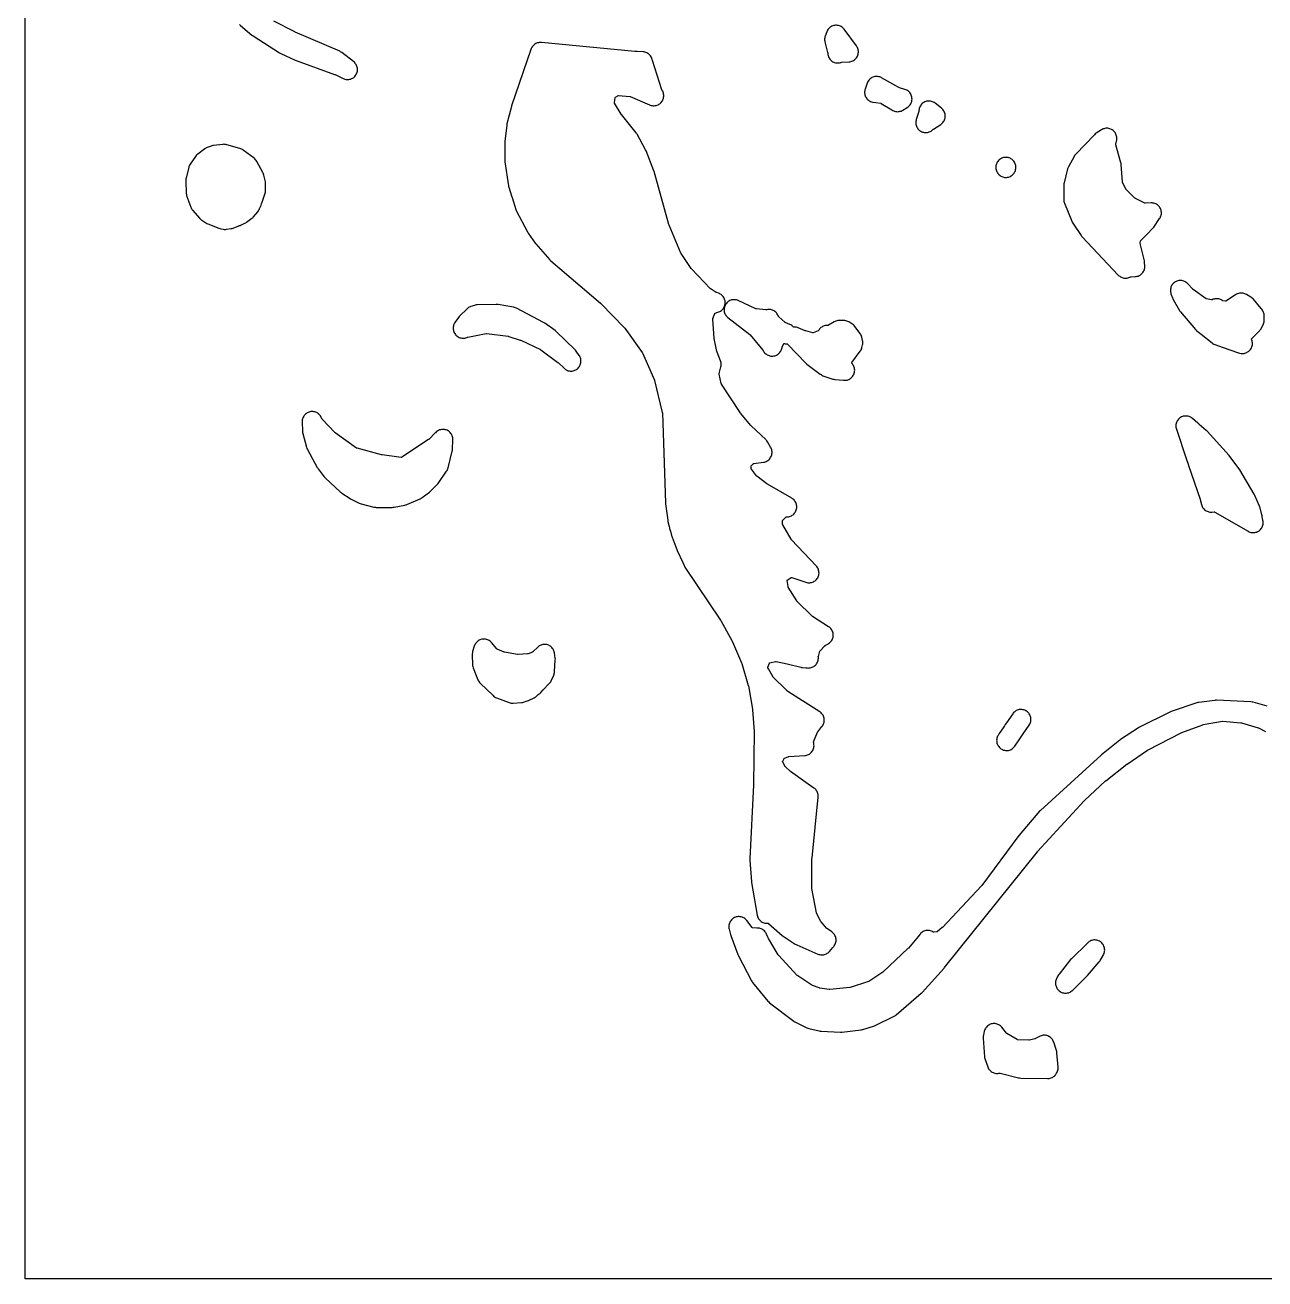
# Model space of a CAD drawing. Header units: millimetres. Extents: x 0 to 300, y 0 to 300.
# Drawn here: x 0 to 148.9, y 0 to 150.6 of the extents above; entities that cross this region are included whole.
import ezdxf

# ---------------------------------------------------------------- set-up
doc = ezdxf.new("R2010")
doc.units = ezdxf.units.MM
doc.layers.add('CUT', color=7, linetype='CONTINUOUS')

msp = doc.modelspace()

# ---------------------------------------------------------------- linework, layer by layer
at = {"layer": 'CUT'}
for points in [[(151.6802, 300), (299.6408, 300), (299.6689, 299.9986), (299.6703, 299.9705), (299.6703, 0.0295), (299.6689, 0.0014), (299.6408, 0), (150.7335, 0), (147.8556, 0), (0.0295, 0), (0.0014, 0.0014), (0, 0.0295), (0, 299.9705), (0.0014, 299.9986), (0.0295, 300), (149.1219, 300)], [(99.0376, 146.1556), (99.1521, 146.1798), (99.2638, 146.215), (99.3715, 146.2609), (99.4742, 146.3171), (99.5709, 146.383), (99.6608, 146.4581), (99.7429, 146.5416), (99.8165, 146.6326), (99.8809, 146.7304), (99.9354, 146.834), (99.9796, 146.9424), (100.013, 147.0547), (100.0353, 147.1696), (100.0463, 147.2862), (100.0459, 147.4032), (100.0341, 147.5197), (100.0109, 147.6345), (99.9768, 147.7465), (99.9318, 147.8546), (99.8765, 147.9578), (99.8115, 148.0552), (98.3347, 150.047), (98.26, 150.1381), (98.1766, 150.2214), (98.0855, 150.2962), (97.9875, 150.3617), (97.8835, 150.4172), (97.7746, 150.4623), (97.6618, 150.4964), (97.5462, 150.5194), (97.4289, 150.5309), (97.311, 150.5308), (97.1938, 150.5191), (97.0782, 150.4961), (96.9654, 150.4617), (96.8566, 150.4165), (96.7527, 150.3608), (96.6547, 150.2952), (96.5637, 150.2203), (96.4805, 150.1369), (96.4059, 150.0457), (96.3405, 149.9476), (96.2851, 149.8435), (96.2402, 149.7345), (96.0632, 149.2371), (96.0294, 149.125), (96.0067, 149.0101), (95.9952, 148.8936), (95.9952, 148.7765), (96.0066, 148.66), (96.0293, 148.5451), (96.3515, 147.25), (96.357, 147.2223), (96.3598, 147.1942), (96.3631, 147.1356), (96.3757, 147.0157), (96.4004, 146.8978), (96.4367, 146.7829), (96.4843, 146.6722), (96.5429, 146.5669), (96.6116, 146.468), (96.69, 146.3764), (96.7771, 146.2932), (96.8722, 146.2192), (96.9742, 146.155), (97.0821, 146.1014), (97.1949, 146.0589), (97.3113, 146.0279), (97.4303, 146.0088), (97.5505, 146.0017), (97.6709, 146.0066), (97.7902, 146.0236), (97.9072, 146.0525), (97.9778, 146.0777), (98.0007, 146.0848), (98.0288, 146.0878), (98.9212, 146.1427)], [(70.875, 141.8845), (71.171, 142.0667), (71.1981, 142.0815), (71.229, 142.0807), (72.597, 141.9768), (72.6292, 141.9726), (72.6598, 141.9615), (74.9815, 140.9716), (74.9816, 140.9718), (75.0626, 140.9374), (75.1764, 140.902), (75.2932, 140.878), (75.4118, 140.8658), (75.531, 140.8653), (75.6497, 140.8767), (75.7666, 140.8999), (75.8807, 140.9345), (75.9908, 140.9802), (76.0958, 141.0367), (76.1947, 141.1033), (76.2864, 141.1794), (76.3702, 141.2642), (76.4452, 141.3569), (76.5106, 141.4566), (76.5657, 141.5623), (76.6101, 141.6729), (76.6434, 141.7874), (76.665, 141.9046), (76.675, 142.0234), (76.6731, 142.1426), (76.6594, 142.2611), (76.634, 142.3775), (76.5972, 142.4909), (76.5493, 142.6001), (76.4908, 142.704), (76.465, 142.7449), (76.4544, 142.773), (75.3182, 146.3127), (75.2938, 146.3773), (75.2828, 146.4219), (75.2496, 146.5338), (75.2056, 146.642), (75.1514, 146.7454), (75.0873, 146.843), (75.0141, 146.9339), (74.9324, 147.0173), (74.8429, 147.0923), (74.7466, 147.1583), (74.6443, 147.2146), (74.5371, 147.2607), (74.4259, 147.2962), (74.3117, 147.3207), (74.1957, 147.334), (73.4798, 147.3809), (73.3691, 147.383), (73.2586, 147.3749), (73.1995, 147.3651), (61.9921, 148.4558), (61.8754, 148.4615), (61.7588, 148.4557), (61.6432, 148.4387), (61.5298, 148.4105), (61.4197, 148.3714), (61.314, 148.3218), (61.2135, 148.2621), (61.1194, 148.193), (61.0324, 148.115), (60.9534, 148.0289), (60.8831, 147.9356), (60.8684, 147.9138), (60.8124, 147.823), (60.7647, 147.7275), (60.7257, 147.6281), (58.4107, 140.8617), (58.383, 140.7686), (57.8527, 138.6806), (57.8235, 138.5205), (57.6017, 136.5663), (57.5941, 136.4318), (57.5927, 134.315), (57.6055, 134.1398), (58.0273, 131.2696), (58.0456, 131.1727), (58.0719, 131.0776), (58.3986, 130.0588), (58.4049, 130.0324), (58.4337, 129.9305), (58.4715, 129.8315), (58.4716, 129.8312), (58.929, 128.405), (58.9654, 128.3066), (59.0103, 128.2117), (60.3299, 125.7099), (60.4096, 125.5795), (61.2502, 124.3841), (61.3255, 124.2877), (62.9997, 122.3586), (63.0604, 122.2938), (63.1257, 122.2335), (69.0675, 117.1475), (69.1037, 117.1138), (71.9735, 114.2145), (71.9901, 114.1963), (72.0051, 114.1769), (74.0908, 111.2322), (74.1067, 111.2073), (74.12, 111.1809), (75.5663, 107.9299), (75.5763, 107.9043), (75.5839, 107.8779), (76.5049, 104.027), (76.5104, 103.9977), (76.5129, 103.9681), (76.8974, 93.1815), (76.9061, 93.0738), (77.1549, 91.1052), (77.1819, 90.9621), (77.3364, 90.3497), (77.3575, 90.205), (77.3789, 90.0949), (77.4105, 89.9872), (77.4755, 89.7985), (77.6125, 89.2557), (77.6386, 89.1667), (77.6716, 89.08), (77.9446, 88.4377), (78.2365, 87.5907), (78.2865, 87.468), (78.9682, 86.0289), (79.1163, 85.6805), (79.1653, 85.5787), (79.2237, 85.4819), (83.4896, 79.1144), (83.516, 79.0712), (84.9068, 76.56), (84.9344, 76.5033), (86.0122, 73.9582), (86.0341, 73.8978), (86.8272, 71.2725), (86.8445, 71.1984), (87.3136, 68.4036), (87.3201, 68.3501), (87.5218, 65.7153), (87.4368, 59.334), (86.9933, 50.4493), (86.9953, 50.298), (87.1942, 47.6964), (87.2087, 47.5812), (87.8893, 43.6901), (87.9151, 43.5757), (87.952, 43.4643), (87.9996, 43.3571), (88.0574, 43.255), (88.1249, 43.1591), (88.2014, 43.0702), (88.2863, 42.9893), (88.3786, 42.9169), (88.4776, 42.854), (88.5822, 42.801), (88.6916, 42.7585), (88.8045, 42.7269), (88.92, 42.7064), (89.037, 42.6973), (89.1542, 42.6997), (89.2081, 42.7034), (89.237, 42.704), (89.2597, 42.6861), (90.9045, 41.253), (91.0312, 41.1566), (92.4684, 40.2069), (92.5584, 40.153), (92.6528, 40.1071), (95.1898, 39.0075), (95.2995, 38.9662), (95.4127, 38.9358), (95.5283, 38.9166), (95.6453, 38.9088), (95.7624, 38.9124), (95.8787, 38.9274), (95.9929, 38.9537), (96.104, 38.991), (96.211, 39.039), (96.3127, 39.0972), (96.4083, 39.165), (96.4969, 39.2418), (96.5775, 39.3269), (96.9685, 39.7824), (97.0782, 39.9103), (97.1507, 40.0035), (97.2136, 40.1035), (97.2663, 40.2091), (97.3085, 40.3194), (97.3396, 40.4333), (97.3593, 40.5498), (97.3675, 40.6676), (97.3641, 40.7856), (97.3491, 40.9027), (97.3226, 41.0178), (97.285, 41.1298), (97.2366, 41.2374), (97.1778, 41.3399), (97.1092, 41.436), (97.0315, 41.5249), (96.9455, 41.6058), (96.8519, 41.6778), (96.3219, 42.0455), (96.2937, 42.0677), (96.2684, 42.0931), (95.567, 42.8869), (95.5514, 42.9061), (95.5392, 42.9275), (95.0699, 43.8385), (95.0252, 43.9453), (95.022, 43.9529), (95.0211, 43.9551), (95.0202, 43.9572), (94.4476, 46.8787), (94.4433, 46.9086), (94.4421, 46.9388), (94.4727, 50.4922), (94.4757, 50.5479), (95.2192, 57.833), (95.2254, 57.9497), (95.2202, 58.0665), (95.2036, 58.1823), (95.1759, 58.2959), (95.1372, 58.4062), (95.088, 58.5123), (95.0287, 58.6131), (94.9599, 58.7076), (94.8822, 58.795), (94.7963, 58.8744), (94.7032, 58.945), (93.7467, 59.5997), (91.876, 60.9089), (91.2775, 61.4817), (91.2756, 61.4837), (91.2718, 61.4882), (91.2679, 61.4928), (91.2654, 61.4959), (91.2556, 61.5076), (91.2468, 61.5237), (90.9528, 62.1252), (90.9418, 62.1508), (90.9539, 62.176), (91.1233, 62.4888), (91.139, 62.5146), (91.1666, 62.5266), (91.6294, 62.6998), (91.6572, 62.7087), (91.6863, 62.712), (93.5972, 62.8347), (93.7167, 62.8484), (93.8342, 62.874), (93.9486, 62.9112), (94.0586, 62.9597), (94.1633, 63.019), (94.2615, 63.0884), (94.3522, 63.1673), (94.4346, 63.255), (94.5078, 63.3504), (94.5711, 63.4526), (94.6238, 63.5607), (94.6655, 63.6735), (94.6956, 63.79), (94.714, 63.9088), (94.7203, 64.0289), (94.7146, 64.149), (94.6969, 64.268), (94.6862, 64.3216), (94.6634, 64.4354), (94.6591, 64.4636), (94.6684, 64.4905), (95.1252, 65.6353), (95.1378, 65.6629), (95.1559, 65.6874), (95.6735, 66.3202), (95.6835, 66.3324), (95.7542, 66.4282), (95.8151, 66.5305), (95.8655, 66.6383), (95.905, 66.7506), (95.9332, 66.8663), (95.9498, 66.9842), (95.9546, 67.1031), (95.9476, 67.2219), (95.9289, 67.3395), (95.8986, 67.4546), (95.8571, 67.5662), (95.8047, 67.6731), (95.7419, 67.7743), (95.6695, 67.8687), (95.5881, 67.9556), (95.4984, 68.0339), (95.4014, 68.103), (91.5866, 70.5442), (91.4703, 70.6303), (91.453, 70.6441), (91.4368, 70.6592), (89.7921, 72.3036), (89.7739, 72.3236), (89.7596, 72.3465), (89.2376, 73.2709), (89.1859, 73.3889), (89.176, 73.4146), (89.1838, 73.441), (89.3597, 73.95), (89.3709, 73.9777), (89.3998, 73.9856), (90.1072, 74.1397), (90.1382, 74.1448), (90.1692, 74.14), (91.5119, 73.8572), (93.1419, 73.4528), (93.2349, 73.4336), (93.329, 73.4218), (93.7511, 73.3858), (93.7958, 73.3764), (93.9113, 73.3579), (94.0282, 73.3507), (94.1452, 73.355), (94.2612, 73.3706), (94.3751, 73.3975), (94.4859, 73.4354), (94.5924, 73.4838), (94.6937, 73.5424), (94.7889, 73.6106), (94.8769, 73.6878), (94.957, 73.7731), (95.0284, 73.8659), (95.0905, 73.9651), (95.1425, 74.07), (95.1841, 74.1794), (95.2149, 74.2923), (95.2345, 74.4077), (95.2427, 74.5245), (95.2395, 74.6415), (95.2325, 74.6974), (95.2305, 74.7263), (95.2374, 74.7556), (95.4157, 75.3686), (95.4243, 75.394), (95.4413, 75.4146), (95.9999, 76.0348), (96.0191, 76.0542), (96.0428, 76.0676), (96.1907, 76.143), (96.3691, 76.234), (96.4733, 76.2938), (96.571, 76.3638), (96.6611, 76.4431), (96.7429, 76.5312), (96.8155, 76.6269), (96.8782, 76.7294), (96.9303, 76.8377), (96.9713, 76.9506), (97.0008, 77.0671), (97.0185, 77.1859), (97.0242, 77.3059), (97.0179, 77.4259), (96.9996, 77.5447), (96.9696, 77.661), (96.9281, 77.7738), (96.8755, 77.8818), (96.8123, 77.984), (96.7393, 78.0794), (96.6571, 78.167), (96.5665, 78.246), (96.4685, 78.3155), (94.5301, 79.5491), (94.5043, 79.5675), (94.4807, 79.5885), (92.6702, 81.3746), (92.6534, 81.3926), (92.6399, 81.413), (91.634, 83.0707), (91.6206, 83.0954), (91.6146, 83.1229), (91.4923, 83.8473), (91.489, 83.8748), (91.5112, 83.8914), (91.9894, 84.2172), (92.0151, 84.2329), (92.0441, 84.2247), (93.7325, 83.6529), (93.846, 83.6207), (93.9621, 83.5997), (94.0796, 83.5901), (94.1976, 83.5922), (94.3147, 83.6059), (94.43, 83.631), (94.5422, 83.6673), (94.6503, 83.7144), (94.7533, 83.7719), (94.8501, 83.8392), (94.9399, 83.9158), (95.0217, 84.0007), (95.0948, 84.0933), (95.1584, 84.1926), (95.212, 84.2977), (95.255, 84.4075), (95.287, 84.5211), (95.3077, 84.6372), (95.3169, 84.7548), (95.3145, 84.8727), (95.3006, 84.9898), (95.2752, 85.105), (95.2386, 85.2172), (95.1913, 85.3252), (95.1335, 85.428), (95.0659, 85.5247), (94.9891, 85.6142), (92.0111, 88.7621), (91.9887, 88.7888), (91.9695, 88.8179), (90.962, 90.56), (90.9489, 90.5854), (90.9463, 90.6138), (90.9286, 91.0229), (90.9288, 91.0523), (90.948, 91.0747), (91.3357, 91.4848), (91.3561, 91.5044), (91.3883, 91.5042), (91.4399, 91.5015), (91.5564, 91.5067), (91.6719, 91.5231), (91.7852, 91.5507), (91.8953, 91.5892), (92.0012, 91.6382), (92.1018, 91.6972), (92.1962, 91.7658), (92.2835, 91.8431), (92.3629, 91.9286), (92.4336, 92.0214), (92.4949, 92.1206), (92.5464, 92.2253), (92.5874, 92.3344), (92.6177, 92.4471), (92.6368, 92.5622), (92.6447, 92.6785), (92.6413, 92.7951), (92.6265, 92.9109), (92.6006, 93.0246), (92.5638, 93.1353), (92.5164, 93.2419), (92.4589, 93.3433), (92.3917, 93.4387), (92.3157, 93.5272), (92.2314, 93.6078), (92.1397, 93.6799), (92.0414, 93.7427), (89.1235, 95.4143), (89.0585, 95.4574), (87.8431, 96.3822), (87.8225, 96.3994), (87.8054, 96.42), (87.2018, 97.2125), (87.1862, 97.235), (87.1849, 97.2624), (87.1843, 97.6047), (87.1858, 97.6347), (87.2066, 97.6564), (87.4289, 97.8656), (87.4518, 97.8851), (87.4813, 97.8909), (88.6514, 98.0609), (88.7671, 98.0836), (88.8801, 98.1175), (88.9892, 98.1624), (89.0934, 98.2177), (89.1916, 98.283), (89.2829, 98.3577), (89.3665, 98.4409), (89.4415, 98.532), (89.5072, 98.6299), (89.5629, 98.7339), (89.6082, 98.8428), (89.6426, 98.9556), (89.6657, 99.0713), (89.6774, 99.1887), (89.6774, 99.3066), (89.6659, 99.424), (89.643, 99.5397), (89.6088, 99.6526), (89.5636, 99.7615), (89.508, 99.8656), (89.1139, 100.5229), (89.0545, 100.6125), (88.9874, 100.6964), (88.913, 100.774), (87.168, 102.4387), (87.1229, 102.4867), (85.8843, 103.96), (85.8408, 104.0187), (83.6072, 107.4491), (83.5933, 107.4728), (83.5864, 107.4994), (83.342, 108.654), (83.3376, 108.6805), (83.3429, 108.7068), (83.5402, 109.5018), (83.5636, 109.6222), (83.5746, 109.7444), (83.5731, 109.8671), (83.5591, 109.989), (83.5326, 110.1089), (83.4941, 110.2254), (83.0785, 111.2952), (83.0709, 111.3173), (83.065, 111.3399), (82.7177, 112.9331), (82.7137, 112.9551), (82.7114, 112.9774), (82.5626, 115.2497), (82.5621, 115.2802), (82.5709, 115.3093), (82.7954, 115.935), (82.8061, 115.9607), (82.8324, 115.9696), (83.1826, 116.0699), (83.2932, 116.1075), (83.3995, 116.1556), (83.5007, 116.2138), (83.5957, 116.2816), (83.6837, 116.3583), (83.7639, 116.4432), (83.8354, 116.5355), (83.8976, 116.6343), (83.9499, 116.7387), (83.9918, 116.8476), (84.0229, 116.9601), (84.043, 117.0751), (84.0517, 117.1915), (84.0492, 117.3082), (84.0353, 117.4241), (84.0102, 117.5382), (83.9741, 117.6492), (83.9275, 117.7562), (83.8706, 117.8581), (83.8041, 117.9541), (83.7286, 118.0431), (83.6449, 118.1244), (83.5536, 118.1972), (83.4556, 118.2607), (83.352, 118.3145), (83.2436, 118.3579), (83.0438, 118.4268), (83.0118, 118.44), (82.9815, 118.4567), (82.35, 118.8561), (82.321, 118.8769), (82.2947, 118.9011), (79.9999, 121.2791), (79.9821, 121.2993), (79.9662, 121.3209), (78.76, 123.1303), (78.7455, 123.1546), (78.7332, 123.1801), (77.3175, 126.5434), (77.2926, 126.6148), (75.5239, 132.9512), (75.4852, 133.0668), (74.5558, 135.436), (74.4925, 135.5717), (73.4753, 137.4393), (73.4197, 137.5314), (73.356, 137.6182), (71.601, 139.7967), (71.5555, 139.8616), (70.7594, 141.1724), (70.7453, 141.1985), (70.7484, 141.228), (70.846, 141.841), (70.8518, 141.8686)], [(100.7946, 142.4052), (100.8077, 142.2876), (100.8323, 142.1718), (100.8682, 142.0591), (100.915, 141.9504), (100.9722, 141.8469), (101.0394, 141.7495), (101.1159, 141.6592), (101.2009, 141.5769), (101.2936, 141.5034), (101.3931, 141.4393), (101.4984, 141.3853), (101.6085, 141.342), (101.7223, 141.3097), (101.8387, 141.2888), (102.1519, 141.2484), (102.7324, 141.1735), (102.7632, 141.1679), (102.7908, 141.1529), (104.0569, 140.3759), (104.0785, 140.3613), (104.177, 140.301), (104.2808, 140.2505), (104.389, 140.2102), (104.5006, 140.1804), (104.6145, 140.1616), (104.7297, 140.1537), (104.8451, 140.157), (104.9596, 140.1714), (105.0723, 140.1967), (105.182, 140.2327), (105.2877, 140.279), (105.3885, 140.3354), (105.9187, 140.6661), (106.017, 140.7345), (106.1081, 140.8124), (106.1909, 140.8989), (106.2647, 140.9933), (106.3287, 141.0946), (106.3823, 141.2017), (106.4249, 141.3137), (106.4562, 141.4293), (106.4758, 141.5475), (106.4835, 141.6671), (106.4792, 141.7868), (106.463, 141.9055), (106.4351, 142.022), (106.3957, 142.1351), (106.3452, 142.2437), (106.2841, 142.3468), (106.213, 142.4433), (106.1327, 142.5321), (106.0439, 142.6126), (105.9476, 142.6838), (105.8446, 142.745), (105.7361, 142.7957), (105.623, 142.8352), (104.9755, 143.0262), (104.9436, 143.0376), (104.9132, 143.0525), (102.8295, 144.2284), (102.7212, 144.2825), (102.6081, 144.3254), (102.4912, 144.3567), (102.3718, 144.3761), (102.251, 144.3833), (102.1301, 144.3783), (102.0103, 144.3612), (101.8929, 144.3321), (101.7789, 144.2914), (101.6697, 144.2393), (101.5663, 144.1765), (101.4697, 144.1037), (101.3809, 144.0214), (101.3009, 143.9307), (101.2942, 143.9224), (101.2159, 143.8117), (101.1506, 143.6928), (101.099, 143.5673), (100.8582, 142.8713), (100.8251, 142.7577), (100.8033, 142.6414), (100.7931, 142.5235)], [(106.9475, 138.9846), (106.9398, 138.8683), (106.9435, 138.7519), (106.9584, 138.6364), (106.9844, 138.5228), (107.0213, 138.4123), (107.0688, 138.306), (107.1264, 138.2047), (107.1935, 138.1095), (107.2695, 138.0212), (107.3537, 137.9407), (107.4453, 137.8688), (107.5435, 137.8061), (107.6473, 137.7532), (107.7557, 137.7106), (107.8677, 137.6787), (107.9823, 137.6579), (108.0984, 137.6482), (108.2149, 137.6499), (108.3307, 137.6628), (108.4446, 137.6869), (108.5557, 137.722), (108.6629, 137.7676), (108.7651, 137.8235), (108.8615, 137.8889), (108.951, 137.9634), (109.0345, 138.04), (109.0536, 138.0562), (109.0741, 138.0707), (109.9241, 138.6214), (110.0213, 138.6915), (110.111, 138.771), (110.1924, 138.859), (110.2646, 138.9547), (110.3269, 139.0571), (110.3786, 139.1653), (110.4193, 139.278), (110.4485, 139.3943), (110.466, 139.5129), (110.4716, 139.6326), (110.4652, 139.7523), (110.4469, 139.8708), (110.4168, 139.9868), (110.3754, 140.0993), (110.3229, 140.2071), (110.2599, 140.3091), (110.1871, 140.4043), (110.1051, 140.4917), (110.0148, 140.5706), (109.2543, 141.1706), (109.1571, 141.2397), (109.0535, 141.2989), (108.9445, 141.3474), (108.8312, 141.3849), (108.7148, 141.411), (108.5964, 141.4254), (108.4771, 141.428), (108.3582, 141.4187), (108.2408, 141.3976), (108.126, 141.365), (108.0151, 141.3211), (107.909, 141.2665), (107.8089, 141.2016), (107.7157, 141.127), (107.6305, 141.0436), (107.5539, 140.9522), (107.4867, 140.8535), (107.4297, 140.7487), (107.3834, 140.6388), (107.3482, 140.5248), (107.3245, 140.4079), (107.3126, 140.2892), (107.3125, 140.2351), (107.3109, 140.2036), (107.3031, 140.1741), (106.9964, 139.2121), (106.9664, 139.0995)], [(131.0705, 136.9916), (131.062, 137.1067), (131.0425, 137.2204), (131.0122, 137.3318), (130.9713, 137.4397), (130.9203, 137.5432), (130.8595, 137.6413), (130.7896, 137.7331), (130.7112, 137.8178), (130.625, 137.8946), (130.5318, 137.9627), (130.4326, 138.0216), (130.3281, 138.0706), (130.2194, 138.1094), (130.1075, 138.1376), (129.9934, 138.1549), (129.8782, 138.1611), (129.7629, 138.1563), (129.6486, 138.1404), (129.5363, 138.1136), (129.4271, 138.0761), (129.3221, 138.0283), (129.2221, 137.9707), (128.5917, 137.5655), (128.4767, 137.4816), (128.3724, 137.3846), (126.1404, 135.0465), (126.071, 134.9671), (126.0089, 134.8819), (125.9544, 134.7916), (125.2787, 133.5504), (125.2349, 133.4613), (125.1986, 133.3689), (125.17, 133.2738), (124.7433, 131.6044), (124.7227, 131.5068), (124.7102, 131.4078), (124.706, 131.308), (124.7049, 129.6085), (124.7104, 129.4921), (124.7273, 129.3767), (124.7553, 129.2636), (124.7941, 129.1536), (125.6778, 126.992), (125.7283, 126.8841), (125.7893, 126.7817), (126.7758, 125.2979), (126.8358, 125.2155), (126.9026, 125.1385), (131.2499, 120.5344), (131.3324, 120.4549), (131.4221, 120.3838), (131.5182, 120.3214), (131.6197, 120.2686), (131.7259, 120.2256), (131.8356, 120.193), (131.948, 120.1709), (132.0619, 120.1597), (132.1764, 120.1594), (132.2905, 120.17), (132.4029, 120.1915), (132.5129, 120.2235), (132.6192, 120.2659), (132.7211, 120.3182), (132.7266, 120.3214), (132.7523, 120.3346), (132.7811, 120.337), (133.2839, 120.355), (133.4039, 120.3654), (133.5222, 120.3877), (133.6377, 120.4218), (133.7492, 120.4672), (133.8556, 120.5237), (133.9558, 120.5905), (134.0488, 120.667), (134.1337, 120.7524), (134.2096, 120.8459), (134.2757, 120.9466), (134.3314, 121.0534), (134.3761, 121.1652), (134.4094, 121.2809), (134.4309, 121.3994), (134.4404, 121.5194), (134.4379, 121.6398), (134.4104, 122.024), (134.3989, 122.125), (134.3788, 122.2246), (133.86, 124.3371), (133.8543, 124.3669), (133.8609, 124.3966), (133.9279, 124.6371), (133.9374, 124.6655), (133.9573, 124.6879), (134.7463, 125.491), (135.3693, 126.1251), (135.439, 126.2025), (135.5017, 126.2856), (136.2138, 127.3198), (136.2746, 127.4178), (136.3256, 127.5212), (136.3666, 127.6291), (136.3969, 127.7404), (136.4165, 127.854), (136.425, 127.969), (136.4225, 128.0844), (136.4089, 128.1989), (136.3844, 128.3116), (136.3491, 128.4214), (136.3035, 128.5273), (136.2479, 128.6284), (136.1829, 128.7237), (136.109, 128.8123), (136.027, 128.8933), (135.9376, 128.9662), (135.8416, 129.0301), (135.7399, 129.0845), (135.6334, 129.1289), (135.5232, 129.1628), (135.4102, 129.186), (135.2955, 129.1983), (135.1802, 129.1995), (134.5015, 129.1739), (134.4722, 129.1742), (134.4453, 129.1858), (133.2995, 129.7483), (133.2721, 129.7636), (133.2485, 129.7843), (132.2013, 130.8047), (132.1784, 130.8297), (132.1618, 130.8592), (131.7536, 131.6902), (131.7421, 131.7167), (131.7387, 131.7453), (131.597, 133.7957), (131.583, 133.9132), (131.5575, 134.0288), (130.9701, 136.1811), (130.9633, 136.2126), (130.967, 136.2446), (131.0541, 136.7616), (131.0678, 136.8762)], [(28.6428, 132.6492), (28.6013, 132.7592), (28.5493, 132.8646), (27.8182, 134.1788), (27.7514, 134.2854), (27.6737, 134.3845), (27.5861, 134.4748), (27.4895, 134.5555), (26.1826, 135.5355), (26.0926, 135.5968), (25.9974, 135.6497), (25.8979, 135.6937), (25.7947, 135.7286), (24.2033, 136.1868), (24.0891, 136.2137), (23.9727, 136.2293), (23.8554, 136.2335), (23.7382, 136.2262), (22.6356, 136.1032), (22.5316, 136.0869), (22.4294, 136.0616), (22.3299, 136.0275), (21.8513, 135.8395), (21.7557, 135.797), (21.6641, 135.7463), (21.5773, 135.6879), (20.7285, 135.0611), (20.6243, 134.9747), (20.5305, 134.8771), (20.4483, 134.7695), (19.8126, 133.8326), (19.7581, 133.7443), (19.7114, 133.6516), (19.673, 133.5552), (19.643, 133.4558), (19.3209, 132.1949), (19.2972, 132.0785), (19.2852, 131.9603), (19.2849, 131.8415), (19.3564, 130.3225), (19.3684, 130.2007), (19.3927, 130.0807), (19.4292, 129.9638), (19.8945, 128.7019), (19.9368, 128.6014), (19.9881, 128.5052), (20.0479, 128.414), (20.1157, 128.3287), (20.9835, 127.3327), (21.0566, 127.256), (21.1362, 127.186), (21.2217, 127.1232), (21.7009, 126.8032), (21.8112, 126.7377), (21.9279, 126.6844), (23.2762, 126.1538), (23.3828, 126.1175), (23.4923, 126.0914), (23.7735, 126.0381), (23.9088, 126.0204), (24.0452, 126.0182), (24.181, 126.0314), (24.715, 126.1144), (24.8462, 126.1423), (24.9734, 126.1848), (25.6513, 126.4537), (25.7225, 126.4686), (25.84, 126.5061), (25.9529, 126.5554), (26.0602, 126.616), (26.3015, 126.7118), (26.3992, 126.7556), (26.4925, 126.8081), (26.5809, 126.8686), (27.2311, 127.3583), (27.3295, 127.441), (27.4185, 127.5338), (27.944, 128.1441), (28.0111, 128.2296), (28.0702, 128.3209), (28.1208, 128.4171), (28.1625, 128.5175), (28.2249, 128.6892), (28.2499, 128.7278), (28.3035, 128.832), (28.3468, 128.9408), (28.3965, 129.0861), (28.4292, 129.2), (28.4484, 129.3044), (28.7876, 130.2384), (28.8252, 130.3622), (28.8492, 130.4894), (28.8593, 130.6184), (28.8793, 131.4265), (28.8743, 131.5693), (28.8524, 131.7105), (28.6733, 132.5357)], [(117.2633, 132.3642), (117.3736, 132.3211), (117.4876, 132.289), (117.6042, 132.2683), (117.7223, 132.2593), (117.8407, 132.2619), (117.9582, 132.2762), (118.0738, 132.302), (118.1863, 132.339), (118.2946, 132.387), (118.3976, 132.4454), (118.4944, 132.5136), (118.5839, 132.5911), (118.6654, 132.6771), (118.738, 132.7706), (118.8011, 132.8708), (118.8539, 132.9768), (118.8961, 133.0875), (118.9272, 133.2018), (118.9468, 133.3185), (118.9548, 133.4367), (118.9511, 133.5551), (118.9358, 133.6725), (118.934, 133.6827), (118.9081, 133.7948), (118.8716, 133.904), (118.8248, 134.0091), (118.7681, 134.1093), (118.7021, 134.2035), (118.6274, 134.291), (118.5447, 134.371), (118.4546, 134.4427), (118.3582, 134.5054), (118.2561, 134.5586), (118.1494, 134.6017), (118.0391, 134.6345), (117.9262, 134.6565), (117.8116, 134.6676), (117.6966, 134.6677), (117.582, 134.6568), (117.469, 134.6349), (117.3587, 134.6024), (117.2519, 134.5594), (117.1498, 134.5063), (117.0532, 134.4438), (117.0486, 134.4404), (116.9547, 134.3656), (116.8687, 134.2818), (116.7916, 134.1898), (116.724, 134.0905), (116.6667, 133.985), (116.6202, 133.8743), (116.5851, 133.7595), (116.5615, 133.6417), (116.5499, 133.5222), (116.5502, 133.4022), (116.5626, 133.2827), (116.5868, 133.1651), (116.6227, 133.0505), (116.6698, 132.9401), (116.7277, 132.8349), (116.7959, 132.7361), (116.8735, 132.6445), (116.88, 132.6376), (116.9652, 132.5554), (117.0581, 132.4819), (117.1578, 132.418)], [(139.2065, 119.7699), (139.0978, 119.814), (138.9852, 119.8474), (138.87, 119.8695), (138.7532, 119.8803), (138.6358, 119.8797), (138.5191, 119.8676), (138.4041, 119.8441), (138.292, 119.8096), (138.1837, 119.7642), (138.0804, 119.7085), (137.9831, 119.643), (137.8926, 119.5682), (137.8099, 119.485), (137.7357, 119.3941), (137.6707, 119.2964), (137.6155, 119.1928), (137.5708, 119.0843), (137.5368, 118.972), (137.514, 118.8569), (137.5026, 118.7401), (137.5026, 118.6228), (137.514, 118.506), (137.5368, 118.3909), (137.5708, 118.2785), (137.7382, 117.8089), (137.7795, 117.7078), (137.8299, 117.6108), (138.5966, 116.2861), (138.6548, 116.1952), (138.7209, 116.11), (140.5046, 114.0117), (140.5838, 113.9271), (140.6708, 113.8506), (141.186, 113.4399), (142.5094, 112.3849), (142.6154, 112.3094), (142.729, 112.2458), (142.8489, 112.1949), (143.8516, 111.8318), (145.5401, 111.2204), (145.6607, 111.1837), (145.7845, 111.1599), (145.9882, 111.1318), (146.1056, 111.1214), (146.2236, 111.1227), (146.3408, 111.1354), (146.4562, 111.1597), (146.5687, 111.1951), (146.6772, 111.2414), (146.7805, 111.2981), (146.8779, 111.3647), (146.9682, 111.4406), (147.0506, 111.5249), (147.1244, 111.6169), (147.1888, 111.7157), (147.2431, 111.8204), (147.2869, 111.9299), (147.3198, 112.0432), (147.3414, 112.1591), (147.3515, 112.2766), (147.35, 112.3945), (147.337, 112.5117), (147.3125, 112.6271), (147.2768, 112.7395), (147.2367, 112.8327), (147.2342, 112.8396), (147.253, 112.861), (148.1637, 113.8003), (148.2333, 113.8786), (148.2957, 113.9627), (148.3506, 114.0519), (148.6287, 114.5513), (148.6836, 114.6632), (148.7266, 114.7802), (148.7573, 114.9011), (148.7752, 115.0244), (148.7802, 115.149), (148.7752, 115.5829), (148.7676, 115.705), (148.7475, 115.8258), (148.7153, 115.9438), (148.6711, 116.058), (148.5948, 116.229), (148.5438, 116.3303), (148.4834, 116.4263), (148.4141, 116.5162), (147.4646, 117.6357), (147.3718, 117.7334), (147.2687, 117.8201), (147.1565, 117.8946), (146.6323, 118.202), (146.5297, 118.2557), (146.4224, 118.2992), (146.3114, 118.3322), (146.1977, 118.3544), (146.0824, 118.3655), (145.9665, 118.3654), (145.8512, 118.3541), (145.8, 118.3466), (145.6719, 118.3206), (145.5473, 118.2809), (145.4278, 118.2278), (145.3148, 118.162), (144.177, 117.4138), (144.1536, 117.3999), (144.1266, 117.4029), (143.816, 117.4515), (143.7875, 117.4574), (143.7463, 117.4854), (143.7363, 117.493), (143.6383, 117.5532), (143.5349, 117.6038), (143.4272, 117.6442), (143.3161, 117.6741), (143.2026, 117.6933), (143.0878, 117.7015), (142.9728, 117.6986), (142.8586, 117.6848), (142.7462, 117.6601), (142.6367, 117.6247), (142.5311, 117.579), (142.4816, 117.5547), (142.4531, 117.5584), (141.8306, 117.6694), (141.8048, 117.6752), (141.7826, 117.6896), (140.2306, 118.802), (140.2068, 118.821), (140.185, 118.8423), (139.5834, 119.4949), (139.4997, 119.5771), (139.4084, 119.6509), (139.3104, 119.7153)], [(85.1698, 117.5802), (85.0533, 117.5796), (84.9374, 117.5677), (84.8233, 117.5447), (84.7118, 117.5107), (84.6043, 117.466), (84.5015, 117.4111), (84.4046, 117.3465), (84.3143, 117.2728), (84.2317, 117.1907), (84.1574, 117.101), (84.0921, 117.0045), (84.0365, 116.9021), (83.9911, 116.7948), (83.9563, 116.6837), (83.9325, 116.5696), (83.9198, 116.4538), (83.9184, 116.3373), (83.9284, 116.2213), (83.9495, 116.1067), (83.9816, 115.9947), (84.0245, 115.8864), (84.0776, 115.7827), (84.1406, 115.6847), (84.2127, 115.5933), (84.2934, 115.5092), (84.3818, 115.4334), (86.9978, 113.4029), (87.0218, 113.3821), (87.0435, 113.3589), (88.5719, 111.5365), (88.5914, 111.5106), (88.6079, 111.4827), (88.6251, 111.4498), (88.6838, 111.3494), (88.7519, 111.2552), (88.8289, 111.168), (88.9139, 111.0887), (89.0063, 111.0179), (89.105, 110.9565), (89.2092, 110.9049), (89.3179, 110.8636), (89.4301, 110.833), (89.5448, 110.8135), (89.6608, 110.8051), (89.777, 110.808), (89.8924, 110.8222), (90.006, 110.8474), (90.1165, 110.8835), (90.223, 110.9302), (90.3245, 110.9869), (90.4201, 111.0532), (90.5088, 111.1284), (90.5897, 111.2119), (90.6623, 111.3028), (90.7256, 111.4003), (90.7793, 111.5035), (90.8227, 111.6114), (90.8554, 111.723), (90.8772, 111.8372), (90.883, 111.8782), (90.8949, 111.9042), (91.0932, 112.2888), (91.108, 112.3142), (91.1668, 112.3039), (91.167, 112.3049), (91.2341, 112.2931), (91.3531, 112.2842), (91.4723, 112.2872), (91.4839, 112.2886), (91.5586, 112.2105), (91.5778, 112.1923), (93.6876, 109.9901), (93.7611, 109.9197), (93.8402, 109.8557), (95.4697, 108.6498), (95.5683, 108.5768), (95.6757, 108.5059), (95.7901, 108.4469), (95.9101, 108.4005), (96.9749, 108.0534), (97.1029, 108.0193), (97.2338, 107.9996), (98.265, 107.902), (98.3962, 107.8968), (98.5271, 107.906), (98.6563, 107.9294), (98.68, 107.935), (98.7911, 107.9672), (98.8986, 108.01), (99.0015, 108.0629), (99.0988, 108.1255), (99.1897, 108.1972), (99.2732, 108.2773), (99.3486, 108.3651), (99.4152, 108.4597), (99.4724, 108.5603), (99.5196, 108.6659), (99.5564, 108.7756), (99.5825, 108.8883), (99.5976, 109.003), (99.6017, 109.1186), (99.5945, 109.2341), (99.5763, 109.3484), (99.5471, 109.4603), (99.5073, 109.569), (99.4572, 109.6733), (99.3973, 109.7723), (99.3282, 109.865), (99.2397, 109.9725), (99.2232, 109.9946), (99.2386, 110.0174), (100.2685, 111.3926), (100.3383, 111.4967), (100.3969, 111.6075), (100.4436, 111.7238), (100.4778, 111.8444), (100.5462, 112.1435), (100.5657, 112.2506), (100.5753, 112.3589), (100.5751, 112.4678), (100.565, 112.5761), (100.5452, 112.6831), (100.4533, 113.0777), (100.4186, 113.198), (100.3716, 113.314), (100.3127, 113.4244), (100.2427, 113.5281), (99.6053, 114.3734), (99.53, 114.4636), (99.4463, 114.546), (99.355, 114.6199), (99.2569, 114.6844), (98.8818, 114.9057), (98.7744, 114.9619), (98.662, 115.007), (98.5455, 115.0406), (98.4263, 115.0622), (98.3055, 115.0717), (97.791, 115.086), (97.6774, 115.0838), (97.5644, 115.0708), (97.4533, 115.0473), (97.3448, 115.0133), (97.2401, 114.9692), (97.14, 114.9153), (96.4484, 114.5002), (96.424, 114.4871), (96.3915, 114.4894), (96.2787, 114.4919), (96.1661, 114.4839), (96.0548, 114.4653), (95.9457, 114.4364), (95.8398, 114.3973), (95.7381, 114.3485), (95.6413, 114.2903), (95.5505, 114.2232), (95.4664, 114.148), (95.3897, 114.0652), (95.3212, 113.9755), (95.2614, 113.8798), (95.2336, 113.8303), (95.2076, 113.8196), (94.6234, 113.6106), (94.5946, 113.6019), (94.5651, 113.6084), (93.7335, 113.837), (93.6689, 113.8587), (92.8311, 114.1953), (92.7191, 114.234), (92.6038, 114.2614), (92.4864, 114.2774), (92.3681, 114.2817), (92.2823, 114.2763), (92.2266, 114.3371), (92.1377, 114.4167), (92.0413, 114.487), (91.9385, 114.5474), (91.8301, 114.5973), (91.2456, 114.8321), (91.2207, 114.8435), (91.1998, 114.8612), (90.4796, 115.5312), (90.4581, 115.5535), (90.4366, 115.6121), (90.3917, 115.7186), (90.3368, 115.8204), (90.2723, 115.9164), (90.1988, 116.0057), (90.1171, 116.0875), (90.0279, 116.1611), (89.9321, 116.2258), (89.8304, 116.281), (89.7239, 116.3261), (89.6136, 116.3607), (89.5004, 116.3846), (89.3855, 116.3974), (89.2699, 116.3992), (89.1546, 116.3898), (89.0408, 116.3693), (88.9663, 116.3484), (88.9482, 116.3442), (88.9191, 116.3462), (87.7924, 116.4803), (87.7617, 116.4856), (87.7328, 116.4972), (85.62, 117.4711), (85.512, 117.5147), (85.4002, 117.5476), (85.2858, 117.5695)], [(51.4201, 114.3975), (51.4023, 114.2825), (51.3956, 114.1663), (51.4002, 114.0499), (51.4161, 113.9346), (51.4431, 113.8213), (51.4809, 113.7112), (51.5293, 113.6053), (51.5876, 113.5046), (51.6555, 113.41), (51.7322, 113.3224), (51.817, 113.2427), (51.9092, 113.1715), (52.0078, 113.1096), (52.1119, 113.0576), (52.2206, 113.0159), (52.3328, 112.9849), (52.4475, 112.965), (52.5636, 112.9562), (52.68, 112.9588), (52.7956, 112.9726), (52.9093, 112.9976), (53.0201, 113.0334), (53.1007, 113.0685), (53.1126, 113.0728), (53.1439, 113.0806), (55.3476, 113.5027), (55.3783, 113.5069), (55.4092, 113.5047), (58.0089, 113.1837), (58.036, 113.179), (58.0625, 113.172), (59.4346, 112.7376), (59.5101, 112.708), (61.8753, 111.5884), (61.9008, 111.5748), (61.9248, 111.5588), (63.9697, 110.0524), (64.0313, 110.0004), (64.7074, 109.3454), (64.796, 109.2676), (64.8919, 109.1989), (64.9941, 109.1399), (65.1016, 109.0912), (65.2133, 109.0533), (65.3282, 109.0266), (65.4452, 109.0113), (65.5631, 109.0075), (65.6808, 109.0154), (65.7972, 109.0348), (65.9111, 109.0655), (66.0215, 109.1072), (66.1272, 109.1596), (66.2273, 109.2221), (66.3207, 109.2941), (66.4066, 109.3749), (66.4842, 109.4638), (66.5527, 109.5599), (66.6113, 109.6623), (66.6597, 109.7699), (66.6973, 109.8817), (66.7237, 109.9967), (66.7386, 110.1137), (66.742, 110.2317), (66.7339, 110.3494), (66.7142, 110.4657), (66.6831, 110.5795), (66.6411, 110.6897), (66.5884, 110.7953), (66.5256, 110.8952), (66.1678, 111.4067), (66.0967, 111.4985), (66.017, 111.5831), (63.7629, 113.7546), (63.6347, 113.8619), (62.3833, 114.7693), (62.2386, 114.8593), (59.002, 116.5659), (58.8854, 116.6196), (58.7637, 116.6606), (58.6384, 116.6883), (56.7923, 116.9941), (56.6812, 117.0072), (56.5694, 117.0099), (54.2808, 116.9588), (54.1646, 116.9506), (54.0498, 116.9311), (53.9374, 116.9006), (53.5246, 116.7667), (53.4233, 116.7287), (53.3258, 116.6817), (53.2329, 116.6262), (53.1454, 116.5625), (53.064, 116.4912), (52.1847, 115.6475), (52.0965, 115.5533), (52.019, 115.4502), (51.5991, 114.8245), (51.539, 114.7248), (51.4888, 114.6197), (51.4491, 114.5103)], [(35.214, 103.8847), (35.1174, 103.9542), (35.0144, 104.0138), (34.906, 104.0629), (34.7933, 104.1011), (34.6774, 104.1279), (34.5594, 104.143), (34.4404, 104.1465), (34.3217, 104.1381), (34.2045, 104.118), (34.0897, 104.0864), (33.9787, 104.0435), (33.8725, 103.9899), (33.7721, 103.9261), (33.6785, 103.8526), (33.5927, 103.7702), (33.5154, 103.6797), (33.4475, 103.582), (33.3896, 103.478), (33.3422, 103.3689), (33.306, 103.2555), (33.2811, 103.1392), (33.2678, 103.0209), (33.2664, 102.9019), (33.3084, 101.776), (33.3212, 101.6405), (33.3492, 101.5073), (33.7968, 99.8535), (33.8408, 99.7216), (33.8999, 99.5956), (35.0761, 97.4232), (35.1274, 97.3373), (35.1856, 97.256), (35.9177, 96.3185), (35.9796, 96.2455), (36.047, 96.1776), (37.8717, 94.4835), (37.9477, 94.4186), (38.0289, 94.3602), (39.0384, 93.6965), (39.1656, 93.6236), (40.1079, 93.1574), (40.2231, 93.1077), (40.3428, 93.0703), (41.8655, 92.681), (41.9636, 92.6603), (42.063, 92.6478), (42.1631, 92.6436), (44.0871, 92.6441), (44.2033, 92.6497), (44.3184, 92.6666), (45.5997, 92.9186), (45.7263, 92.9508), (45.8487, 92.9965), (47.424, 93.6851), (47.546, 93.7469), (47.6601, 93.8221), (48.5417, 94.4786), (48.6734, 94.5924), (49.525, 95.4437), (49.5982, 95.5238), (49.6639, 95.6103), (50.6139, 96.9853), (50.6724, 97.0788), (50.722, 97.1773), (50.7623, 97.2799), (50.7931, 97.3858), (51.278, 99.3943), (51.2995, 99.5059), (51.3102, 99.6191), (51.3639, 100.7499), (51.3637, 100.8678), (51.3519, 100.985), (51.3287, 101.1006), (51.2943, 101.2133), (51.249, 101.3221), (51.1932, 101.4259), (51.1275, 101.5237), (51.0526, 101.6147), (50.9691, 101.6978), (50.8778, 101.7724), (50.7796, 101.8376), (50.6756, 101.8929), (50.5666, 101.9377), (50.4537, 101.9716), (50.3381, 101.9943), (50.2208, 102.0055), (50.1029, 102.0052), (49.9857, 101.9933), (49.8702, 101.97), (49.7575, 101.9354), (49.6488, 101.89), (49.545, 101.8341), (49.4472, 101.7683), (49.3564, 101.6933), (49.2733, 101.6096), (49.2424, 101.5752), (48.4944, 100.8243), (48.4719, 100.8039), (48.4474, 100.7859), (45.2219, 98.6543), (45.1961, 98.6391), (45.1662, 98.6414), (42.8906, 98.932), (42.8102, 98.9479), (39.8537, 99.7468), (39.8288, 99.7547), (39.8068, 99.7688), (37.2222, 101.5943), (37.1986, 101.6128), (37.1769, 101.6337), (35.6998, 103.2042), (35.6832, 103.2234), (35.6702, 103.245), (35.5183, 103.5226), (35.4561, 103.624), (35.3842, 103.7188), (35.3032, 103.806)], [(139.7414, 103.5498), (139.6298, 103.5816), (139.5158, 103.6026), (139.4002, 103.6124), (139.2843, 103.611), (139.169, 103.5984), (139.0555, 103.5747), (138.9448, 103.5402), (138.8379, 103.4952), (138.7359, 103.4401), (138.6397, 103.3754), (138.5501, 103.3017), (138.4681, 103.2197), (138.3944, 103.1302), (138.3297, 103.0339), (138.2746, 102.9319), (138.2296, 102.825), (138.1951, 102.7143), (138.1714, 102.6008), (138.1589, 102.4855), (138.1575, 102.3696), (138.1673, 102.254), (138.1882, 102.14), (138.22, 102.0285), (139.4049, 98.5275), (139.6371, 97.8165), (139.6855, 97.6921), (139.6937, 97.6742), (141.0594, 93.6388), (141.0727, 93.5938), (141.2303, 92.9721), (141.2657, 92.8568), (141.3125, 92.7458), (141.3703, 92.64), (141.4383, 92.5405), (141.516, 92.4483), (141.6026, 92.3644), (141.6971, 92.2896), (141.7987, 92.2247), (141.9062, 92.1703), (142.0187, 92.1269), (142.135, 92.0951), (142.2538, 92.0751), (142.3741, 92.0671), (142.4946, 92.0712), (142.7625, 92.0938), (142.7924, 92.0948), (142.819, 92.0813), (146.8488, 89.7683), (146.9518, 89.7156), (147.0595, 89.673), (147.1707, 89.6411), (147.2845, 89.62), (147.3998, 89.6099), (147.5156, 89.611), (147.6307, 89.6233), (147.744, 89.6466), (147.8546, 89.6807), (147.9615, 89.7253), (148.0635, 89.78), (148.1597, 89.8443), (148.2494, 89.9175), (148.3315, 89.999), (148.4054, 90.0881), (148.4704, 90.1839), (148.5259, 90.2855), (148.5713, 90.3919), (148.6063, 90.5023), (148.6304, 90.6155), (148.6436, 90.7305), (148.6456, 90.8462), (148.6364, 90.9616), (148.6162, 91.0755), (148.6062, 91.1194), (148.5386, 91.4921), (148.5098, 91.6143), (148.4683, 91.7328), (148.4647, 91.7404), (148.2763, 92.5676), (148.2475, 92.672), (148.2094, 92.7734), (147.6483, 94.0839), (147.5758, 94.2261), (145.8223, 97.1666), (145.7581, 97.2634), (144.6545, 98.7624), (144.5748, 98.8596), (141.9173, 101.7741), (141.8156, 101.8732), (140.9634, 102.6101), (140.9564, 102.6174), (140.8737, 102.6948), (140.7969, 102.7541), (140.1416, 103.3208), (140.0503, 103.3923), (139.9526, 103.4547), (139.8493, 103.5074)], [(55.6252, 76.6973), (55.5191, 76.7452), (55.409, 76.7826), (55.2957, 76.8092), (55.1803, 76.8246), (55.064, 76.8288), (54.9479, 76.8218), (54.833, 76.8035), (54.7203, 76.7741), (54.6111, 76.734), (54.5063, 76.6835), (54.4068, 76.6231), (54.3137, 76.5534), (54.2277, 76.4749), (54.1498, 76.3885), (54.0806, 76.295), (54.0208, 76.1951), (53.9709, 76.09), (53.9314, 75.9805), (53.731, 75.3266), (53.6992, 75.1976), (53.6818, 75.0658), (53.6791, 74.933), (53.7195, 73.7817), (53.7318, 73.6474), (53.7591, 73.5152), (53.8011, 73.387), (54.3646, 71.9448), (54.4176, 71.8281), (54.4828, 71.7176), (54.5594, 71.6147), (54.6465, 71.5206), (56.1787, 70.0332), (56.2737, 69.9502), (56.377, 69.8776), (56.4872, 69.8163), (56.6033, 69.7668), (58.1317, 69.2094), (58.2492, 69.1732), (58.3699, 69.1493), (58.4923, 69.1378), (58.6153, 69.1389), (59.5807, 69.1973), (59.7141, 69.2129), (59.8449, 69.2433), (59.9715, 69.2882), (60.1535, 69.3644), (60.2067, 69.3748), (60.3245, 69.4109), (60.438, 69.4589), (60.546, 69.5183), (60.5973, 69.5501), (61.0268, 69.7298), (61.1299, 69.7788), (61.2279, 69.8375), (61.3198, 69.9051), (61.4049, 69.9812), (61.5932, 70.1664), (61.6285, 70.1882), (61.7286, 70.2574), (61.8212, 70.3365), (61.9054, 70.4245), (62.1852, 70.7486), (62.8986, 71.4503), (62.974, 71.5317), (63.0416, 71.6196), (63.1007, 71.7134), (63.151, 71.8123), (63.464, 72.506), (63.5035, 72.6051), (63.5341, 72.7073), (63.5554, 72.8119), (63.5674, 72.9179), (63.6607, 74.2862), (63.6625, 74.4171), (63.65, 74.5474), (63.5555, 75.1715), (63.532, 75.288), (63.497, 75.4015), (63.451, 75.511), (63.3944, 75.6155), (63.3277, 75.7138), (63.2516, 75.805), (63.1669, 75.8883), (63.0744, 75.9628), (62.9749, 76.0278), (62.8695, 76.0826), (62.7592, 76.1268), (62.6451, 76.1598), (62.5283, 76.1814), (62.4099, 76.1913), (62.2911, 76.1895), (62.1731, 76.1759), (62.057, 76.1507), (61.944, 76.1142), (61.8351, 76.0666), (61.7314, 76.0086), (61.6341, 75.9406), (61.5439, 75.8632), (60.9519, 75.3026), (60.9318, 75.2852), (60.9079, 75.2737), (60.4017, 75.0589), (60.3713, 75.0478), (60.3391, 75.0436), (59.1833, 74.9569), (59.1575, 74.9561), (59.1321, 74.9597), (57.5617, 75.2509), (57.5304, 75.2584), (57.5001, 75.2693), (56.695, 75.6085), (56.6701, 75.6203), (56.6513, 75.6403), (55.9888, 76.4111), (55.9088, 76.4956), (55.8209, 76.5719), (55.7261, 76.6393)], [(120.664, 66.7076), (120.7045, 66.8181), (120.7339, 66.932), (120.752, 67.0482), (120.7587, 67.1656), (120.7539, 67.2831), (120.7375, 67.3996), (120.7099, 67.5139), (120.6712, 67.625), (120.6218, 67.7317), (120.5621, 67.8331), (120.4929, 67.9282), (120.4147, 68.016), (120.3282, 68.0958), (120.2344, 68.1667), (120.134, 68.228), (120.0282, 68.2793), (119.9178, 68.3199), (119.804, 68.3496), (119.6878, 68.368), (119.5704, 68.3749), (119.4529, 68.3702), (119.3364, 68.3541), (119.222, 68.3267), (119.1108, 68.2882), (119.004, 68.239), (118.9025, 68.1796), (118.8073, 68.1105), (118.7193, 68.0324), (118.6394, 67.9461), (118.5683, 67.8524), (117.837, 66.7833), (117.6564, 66.5521), (117.5721, 66.4292), (117.4151, 66.1666), (116.9416, 65.4744), (116.8974, 65.4048), (116.81, 65.2561), (116.7549, 65.1506), (116.7105, 65.0401), (116.6772, 64.9258), (116.6554, 64.8088), (116.6454, 64.6902), (116.6471, 64.5711), (116.6606, 64.4528), (116.6858, 64.3365), (116.7224, 64.2232), (116.77, 64.1141), (116.8283, 64.0102), (116.8965, 63.9127), (116.974, 63.8223), (117.0601, 63.7401), (117.154, 63.6669), (117.2546, 63.6033), (117.361, 63.5499), (117.4722, 63.5074), (117.5871, 63.4761), (117.7045, 63.4564), (117.8233, 63.4484), (117.9423, 63.4522), (118.0603, 63.4677), (118.1762, 63.4949), (118.2889, 63.5334), (118.3971, 63.5829), (118.5, 63.6429), (118.5964, 63.7128), (118.6853, 63.7919), (118.766, 63.8794), (118.8377, 63.9745), (119.3495, 64.7289), (119.8466, 65.4616), (120.5518, 66.5012), (120.613, 66.6017)], [(123.7139, 35.5969), (123.7112, 35.4812), (123.7197, 35.3657), (123.7392, 35.2516), (123.7697, 35.14), (123.8107, 35.0317), (123.862, 34.9279), (123.9231, 34.8296), (123.9933, 34.7376), (124.0721, 34.6528), (124.1587, 34.576), (124.2523, 34.5078), (124.352, 34.449), (124.457, 34.4001), (124.5661, 34.3616), (124.6785, 34.3337), (124.793, 34.3168), (124.9086, 34.311), (125.0243, 34.3164), (125.1388, 34.3329), (125.2513, 34.3603), (125.3606, 34.3985), (125.4657, 34.447), (125.5656, 34.5054), (125.6595, 34.5732), (125.7464, 34.6497), (127.4902, 36.3413), (127.5706, 36.4273), (128.969, 38.0794), (129.0323, 38.161), (129.0883, 38.2478), (129.4294, 38.8295), (129.4903, 38.9481), (129.5377, 39.0727), (129.5585, 39.138), (129.5887, 39.2519), (129.6075, 39.3682), (129.6149, 39.4858), (129.6107, 39.6036), (129.5949, 39.7203), (129.5678, 39.835), (129.5296, 39.9464), (129.4806, 40.0536), (129.4214, 40.1554), (129.3524, 40.251), (129.2744, 40.3393), (129.1882, 40.4195), (129.0944, 40.4909), (128.9942, 40.5528), (128.8883, 40.6045), (128.7779, 40.6456), (128.664, 40.6757), (128.5477, 40.6945), (128.4301, 40.7017), (128.3124, 40.6974), (128.1956, 40.6816), (128.081, 40.6544), (127.9696, 40.6161), (127.8624, 40.567), (127.7606, 40.5077), (127.6652, 40.4387), (127.5769, 40.3607), (125.6163, 38.4475), (125.5143, 38.3345), (124.1425, 36.6055), (124.0686, 36.5014), (124.0061, 36.3899), (123.8344, 36.0413), (123.7883, 35.9351), (123.7526, 35.8249), (123.7278, 35.7119)], [(119.5355, 24.1239), (122.7384, 24.0534), (122.8522, 24.0563), (122.9652, 24.0699), (123.0764, 24.0943), (123.1848, 24.129), (123.2895, 24.1739), (123.3894, 24.2285), (123.4837, 24.2923), (123.5715, 24.3647), (123.6521, 24.4452), (123.7246, 24.5329), (123.7886, 24.6271), (123.8455, 24.7202), (123.9053, 24.8307), (123.9533, 24.9469), (123.9889, 25.0674), (124.0116, 25.191), (124.0213, 25.3163), (124.0179, 25.442), (123.8809, 27.153), (123.8607, 27.296), (123.8235, 27.4356), (123.4908, 28.437), (123.4487, 28.5456), (123.3964, 28.6496), (123.3342, 28.7481), (123.2627, 28.8401), (123.1827, 28.9247), (123.0948, 29.0011), (122.9999, 29.0687), (122.899, 29.1267), (122.7928, 29.1747), (122.6826, 29.2122), (122.5692, 29.2388), (122.4537, 29.2543), (122.3373, 29.2585), (122.2211, 29.2515), (122.1061, 29.2332), (121.9934, 29.2038), (121.884, 29.1636), (121.7791, 29.1131), (121.3117, 28.8591), (121.2791, 28.8439), (121.245, 28.8327), (120.5801, 28.6581), (120.5506, 28.6519), (120.5204, 28.6518), (119.1651, 28.7156), (119.136, 28.7184), (119.1103, 28.7321), (117.8835, 29.4651), (117.8618, 29.4794), (117.8445, 29.4988), (117.2594, 30.2176), (117.1818, 30.304), (117.0962, 30.3825), (117.0034, 30.4524), (116.9043, 30.5129), (116.7998, 30.5636), (116.6909, 30.604), (116.5786, 30.6336), (116.464, 30.6523), (116.3481, 30.6598), (116.232, 30.656), (116.1168, 30.641), (116.0036, 30.615), (115.8934, 30.5782), (115.7874, 30.5308), (115.6864, 30.4735), (115.5914, 30.4066), (115.5033, 30.3309), (115.423, 30.247), (115.3511, 30.1557), (115.2884, 30.0579), (115.2355, 29.9546), (115.1928, 29.8465), (115.1608, 29.7349), (115.0488, 29.2595), (115.0271, 29.1408), (115.0175, 29.0206), (115.0199, 28.9), (115.1768, 26.6786), (115.1899, 26.5679), (115.2131, 26.4589), (115.2463, 26.3524), (115.571, 25.4612), (115.6177, 25.3507), (115.6751, 25.2454), (115.7428, 25.1463), (115.82, 25.0546), (115.906, 24.9709), (115.9999, 24.8963), (116.1008, 24.8314), (116.2076, 24.777), (116.3194, 24.7334), (116.435, 24.7013), (116.5531, 24.6808), (116.6728, 24.6722), (116.7927, 24.6756), (116.9116, 24.691), (117.0285, 24.7182), (117.0402, 24.7215), (117.0679, 24.7159), (119.268, 24.1601), (119.4007, 24.1345)]]:
    msp.add_lwpolyline(points, close=True, dxfattribs=at)
for points in [[(25.757, 150.6219), (25.8756, 150.5049), (27.2314, 149.3411), (27.365, 149.2416), (30.5468, 147.2001), (30.6938, 147.1197), (32.4357, 146.3193), (32.5334, 146.2795), (37.1492, 144.632), (37.2099, 144.6065), (38.1851, 144.1323), (38.2929, 144.0862), (38.4048, 144.0509), (38.5195, 144.0266), (38.6361, 144.0137), (38.7534, 144.0122), (38.8702, 144.0222), (38.9855, 144.0435), (39.0982, 144.076), (39.2072, 144.1193), (39.3115, 144.1731), (39.4099, 144.2368), (39.5017, 144.3098), (39.586, 144.3914), (39.6619, 144.4808), (39.7286, 144.5772), (39.7857, 144.6797), (39.8324, 144.7873), (39.8685, 144.8989), (39.8935, 145.0135), (39.9071, 145.13), (39.9094, 145.2472), (39.9001, 145.3641), (39.8795, 145.4796), (39.8478, 145.5925), (39.8051, 145.7018), (39.752, 145.8063), (39.689, 145.9052), (39.6166, 145.9975), (39.5355, 146.0823), (39.4465, 146.1587), (38.0444, 147.249), (37.9619, 147.3078), (37.8748, 147.3593), (37.7837, 147.4033), (32.4294, 149.7165), (32.394, 149.7331), (29.8634, 151.0279)], [(149.1228, 68.7601), (147.4377, 69.2327), (147.3054, 69.2619), (147.1706, 69.276), (143.0326, 69.4726), (142.9281, 69.473), (142.8239, 69.4643), (140.9268, 69.2225), (140.8084, 69.2013), (140.6927, 69.1684), (137.5954, 68.1168), (137.4483, 68.0557), (133.8084, 66.2515), (133.6817, 66.1788), (131.5125, 64.7515), (131.4207, 64.6847), (129.235, 62.9295), (129.1782, 62.8809), (121.9035, 56.2531), (121.8012, 56.1477), (119.3536, 53.2967), (119.3007, 53.2305), (114.8562, 47.2457), (114.813, 47.1939), (110.1534, 42.2074), (110.1373, 42.1914), (110.1201, 42.1767), (109.5315, 41.7122), (109.5068, 41.6946), (109.4771, 41.6884), (109.0929, 41.6279), (109.0639, 41.6248), (109.032, 41.646), (108.9312, 41.7059), (108.825, 41.7558), (108.7144, 41.795), (108.6005, 41.8232), (108.4844, 41.8402), (108.3673, 41.8458), (108.2501, 41.8399), (108.134, 41.8226), (108.0203, 41.7941), (107.9098, 41.7545), (107.8037, 41.7044), (107.7031, 41.6441), (107.6087, 41.5744), (107.5217, 41.4957), (107.4428, 41.4089), (106.0524, 39.7216), (106.0004, 39.666), (103.03, 36.8737), (103.0104, 36.8568), (102.9895, 36.8417), (101.2885, 35.7229), (101.2653, 35.7092), (101.2402, 35.6998), (99.0631, 34.9979), (99.0318, 34.9896), (98.9997, 34.9848), (96.6241, 34.7585), (96.59, 34.7572), (96.5559, 34.7598), (95.411, 34.9138), (95.3759, 34.9207), (95.3418, 34.9318), (94.527, 35.2512), (94.4985, 35.2641), (94.4716, 35.2799), (92.7673, 36.4034), (92.7393, 36.4244), (92.7139, 36.4484), (90.436, 38.8763), (90.4151, 38.9011), (90.397, 38.9281), (89.2414, 40.8729), (89.2039, 40.9474), (89.0151, 41.3979), (88.9651, 41.5025), (88.9053, 41.6019), (88.8362, 41.695), (88.7584, 41.781), (88.6727, 41.8591), (88.5798, 41.9286), (88.4806, 41.9888), (88.3761, 42.0391), (88.2673, 42.0791), (88.1551, 42.1084), (88.0405, 42.1267), (87.9248, 42.1339), (87.8371, 42.1351), (87.3286, 42.1675), (87.3008, 42.1706), (87.2828, 42.1921), (86.6449, 43.0303), (86.5693, 43.1202), (86.4853, 43.2023), (86.3936, 43.2757), (86.2952, 43.3399), (86.191, 43.3941), (86.082, 43.4379), (85.9692, 43.4707), (85.8538, 43.4925), (85.7367, 43.5028), (85.6193, 43.5016), (85.5025, 43.489), (85.3875, 43.465), (85.2754, 43.4298), (85.1673, 43.3839), (85.0642, 43.3276), (84.9671, 43.2615), (84.8769, 43.1863), (84.7945, 43.1026), (84.7207, 43.0112), (84.6562, 42.913), (84.6015, 42.809), (84.5573, 42.7002), (84.524, 42.5876), (84.5018, 42.4722), (84.491, 42.3552), (84.4918, 42.2378), (84.5039, 42.121), (84.5275, 42.0059), (84.6944, 41.3542), (84.7284, 41.2441), (85.5631, 38.935), (85.6322, 38.7793), (87.2216, 35.7916), (87.2819, 35.6905), (87.3518, 35.5958), (89.1793, 33.3596), (89.2758, 33.2548), (89.3841, 33.1623), (92.3117, 30.9454), (92.4065, 30.8805), (92.5071, 30.825), (93.8591, 30.161), (93.9815, 30.1091), (94.109, 30.071), (95.3363, 29.7775), (95.4479, 29.7564), (95.561, 29.7459), (97.8837, 29.6404), (97.9802, 29.6399), (98.0763, 29.6471), (100.3676, 29.9127), (100.4822, 29.9317), (100.5944, 29.9616), (101.9762, 30.4028), (102.1377, 30.4676), (104.3328, 31.5392), (104.4246, 31.589), (104.5117, 31.6467), (104.5934, 31.7117), (107.5826, 34.3088), (107.6829, 34.4068), (110.3315, 37.3162), (110.3808, 37.3739), (121.5345, 51.3013), (121.5605, 51.3317), (127.1366, 57.4157), (127.1729, 57.452), (129.7196, 59.7926), (129.7549, 59.8226), (132.2699, 61.7988), (132.3053, 61.8246), (134.7624, 63.4803), (134.8201, 63.5147), (138.7883, 65.5855), (138.8586, 65.6167), (141.3948, 66.5497), (141.4211, 66.558), (141.448, 66.5639), (143.7677, 66.9582), (143.7923, 66.9613), (143.8171, 66.9604), (145.9768, 66.7852), (146.0075, 66.7811), (146.0376, 66.7739), (148.0274, 66.1843), (148.0543, 66.1749), (148.0802, 66.1629), (148.902, 65.7362)]]:
    msp.add_lwpolyline(points, dxfattribs=at)

doc.saveas('drawing.dxf')
